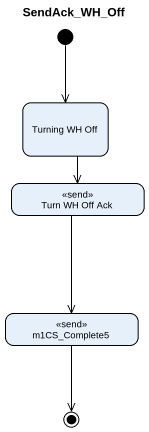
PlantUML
@startuml
title SendAck_WH_Off
hide empty description
state "Turning WH Off" as Turning_WH_Off
state "Turn WH Off Ack" as Turn_WH_Off_Ack <<send>>
state m1CS_Complete5 <<send>>
[*] --> Turning_WH_Off
Turning_WH_Off --> Turn_WH_Off_Ack
Turn_WH_Off_Ack --> m1CS_Complete5
m1CS_Complete5 --> [*]
@enduml
